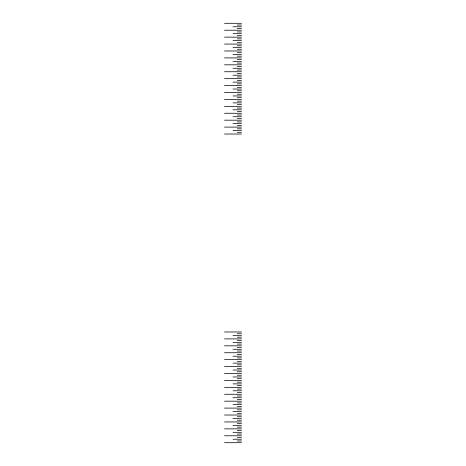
<?xml version="1.0" encoding="UTF-8"?>
<svg xmlns="http://www.w3.org/2000/svg" width="466" height="466" viewBox="0 0 466 466"><rect width="100%" height="100%" fill="white"/><g stroke="black" fill="none" stroke-linecap="round" stroke-linejoin="round"><path stroke-width="0.7" d="M224.49 23.3L241.51 23.3M237.258 25.03L241.51 25.03M233 26.76L241.51 26.76M237.258 28.49L241.51 28.49M224.49 30.22L241.51 30.22M237.258 31.95L241.51 31.95M233 33.68L241.51 33.68M237.258 35.41L241.51 35.41M224.49 37.14L241.51 37.14M237.258 38.87L241.51 38.87M233 40.6L241.51 40.6M237.258 42.33L241.51 42.33M224.49 44.06L241.51 44.06M237.258 45.79L241.51 45.79M233 47.52L241.51 47.52M237.258 49.25L241.51 49.25M224.49 50.98L241.51 50.98M237.258 52.71L241.51 52.71M233 54.44L241.51 54.44M237.258 56.17L241.51 56.17M224.49 57.901L241.51 57.901M237.258 59.631L241.51 59.631M233 61.361L241.51 61.361M237.258 63.091L241.51 63.091M224.49 64.821L241.51 64.821M237.258 66.551L241.51 66.551M233 68.281L241.51 68.281M237.258 70.011L241.51 70.011M224.49 71.741L241.51 71.741M237.258 73.471L241.51 73.471M233 75.201L241.51 75.201M237.258 76.931L241.51 76.931M224.49 78.661L241.51 78.661M237.258 80.391L241.51 80.391M233 82.121L241.51 82.121M237.258 83.851L241.51 83.851M224.49 85.581L241.51 85.581M237.258 87.311L241.51 87.311M233 89.041L241.51 89.041M237.258 90.771L241.51 90.771M224.49 92.501L241.51 92.501M237.258 94.231L241.51 94.231M233 95.961L241.51 95.961M237.258 97.691L241.51 97.691M224.49 99.421L241.51 99.421M237.258 101.151L241.51 101.151M233 102.881L241.51 102.881M237.258 104.611L241.51 104.611M224.49 106.341L241.51 106.341M237.258 108.071L241.51 108.071M233 109.801L241.51 109.801M237.258 111.531L241.51 111.531M224.49 113.261L241.51 113.261M237.258 114.991L241.51 114.991M233 116.721L241.51 116.721M237.258 118.451L241.51 118.451M224.49 120.181L241.51 120.181M237.258 121.911L241.51 121.911M233 123.641L241.51 123.641M237.258 125.371L241.51 125.371M224.49 127.102L241.51 127.102M237.258 128.832L241.51 128.832M233 130.562L241.51 130.562M237.258 132.292L241.51 132.292M224.49 134.022L241.51 134.022M224.49 331.978L241.51 331.978M237.258 333.708L241.51 333.708M233 335.438L241.51 335.438M237.258 337.168L241.51 337.168M224.49 338.898L241.51 338.898M237.258 340.629L241.51 340.629M233 342.359L241.51 342.359M237.258 344.089L241.51 344.089M224.49 345.819L241.51 345.819M237.258 347.549L241.51 347.549M233 349.279L241.51 349.279M237.258 351.009L241.51 351.009M224.49 352.739L241.51 352.739M237.258 354.469L241.51 354.469M233 356.199L241.51 356.199M237.258 357.929L241.51 357.929M224.49 359.659L241.51 359.659M237.258 361.389L241.51 361.389M233 363.119L241.51 363.119M237.258 364.849L241.51 364.849M224.49 366.579L241.51 366.579M237.258 368.309L241.51 368.309M233 370.039L241.51 370.039M237.258 371.769L241.51 371.769M224.49 373.499L241.51 373.499M237.258 375.229L241.51 375.229M233 376.959L241.51 376.959M237.258 378.689L241.51 378.689M224.49 380.419L241.51 380.419M237.258 382.149L241.51 382.149M233 383.879L241.51 383.879M237.258 385.609L241.51 385.609M224.49 387.339L241.51 387.339M237.258 389.069L241.51 389.069M233 390.799L241.51 390.799M237.258 392.529L241.51 392.529M224.49 394.259L241.51 394.259M237.258 395.989L241.51 395.989M233 397.719L241.51 397.719M237.258 399.449L241.51 399.449M224.49 401.179L241.51 401.179M237.258 402.909L241.51 402.909M233 404.639L241.51 404.639M237.258 406.369L241.51 406.369M224.49 408.1L241.51 408.1M237.258 409.83L241.51 409.83M233 411.56L241.51 411.56M237.258 413.29L241.51 413.29M224.49 415.02L241.51 415.02M237.258 416.75L241.51 416.75M233 418.48L241.51 418.48M237.258 420.21L241.51 420.21M224.49 421.94L241.51 421.94M237.258 423.67L241.51 423.67M233 425.4L241.51 425.4M237.258 427.13L241.51 427.13M224.49 428.86L241.51 428.86M237.258 430.59L241.51 430.59M233 432.32L241.51 432.32M237.258 434.05L241.51 434.05M224.49 435.78L241.51 435.78M237.258 437.51L241.51 437.51M233 439.24L241.51 439.24M237.258 440.97L241.51 440.97M224.49 442.7L241.51 442.7"/></g></svg>
